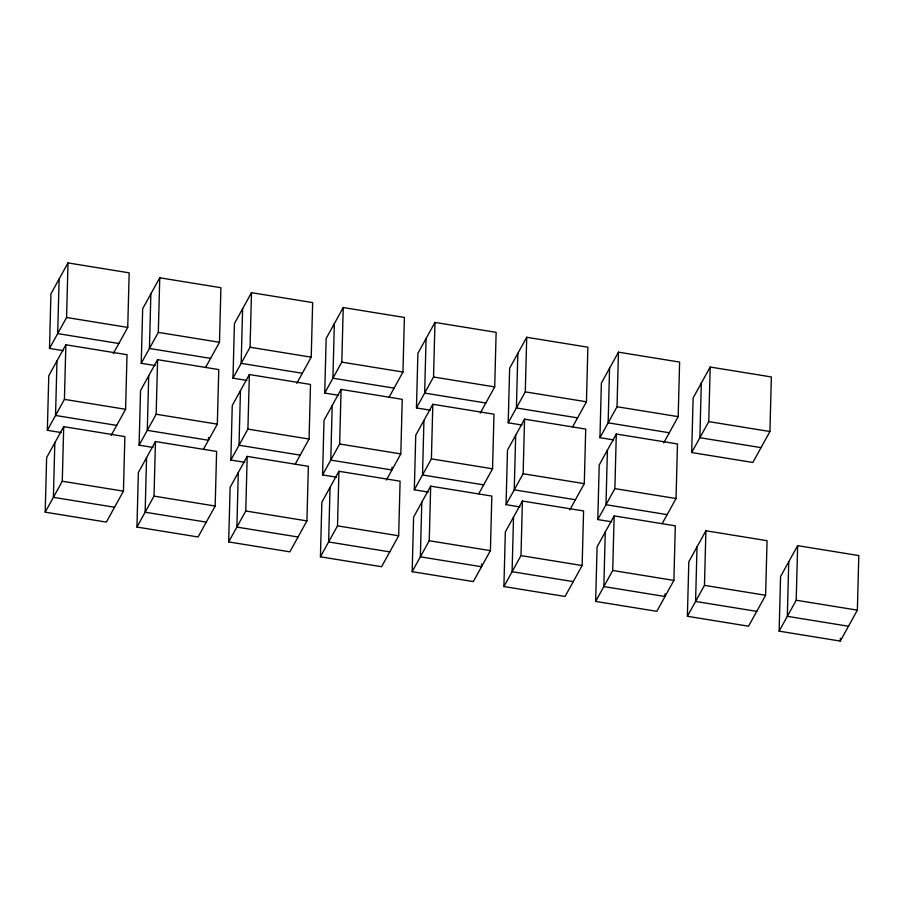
<?xml version="1.0" encoding="UTF-8"?>
<svg xmlns="http://www.w3.org/2000/svg" width="904" height="904" viewBox="0 0 904 904"><rect width="100%" height="100%" fill="white"/><g stroke="black" fill="none" stroke-linecap="round" stroke-linejoin="round"><path stroke-width="1.36" d="M45.2 512.172L46.635 457.593L63.709 426.665L124.865 436.575L123.441 491.154L106.356 522.094L45.2 512.172L62.274 481.244L63.709 426.665M61.246 432.564L47.347 430.304L48.782 375.725L65.856 344.797L127.023 354.707L125.588 409.286L111.135 435.468M63.404 350.684L49.494 348.435L50.929 293.856L68.003 262.917L129.17 272.838L127.735 327.417L113.282 353.588M54.828 442.757L53.392 497.336L114.548 507.257M56.975 360.888L55.539 415.467L116.706 425.388M59.122 279.02L57.686 333.599L118.853 343.509M47.347 430.304L64.421 399.376L65.856 344.797M49.494 348.435L66.58 317.496L68.003 262.917M136.945 527.055L138.38 472.476L155.454 441.536L216.61 451.458L215.175 506.037L198.1 536.965L136.945 527.055L154.019 496.115L155.454 441.536M152.991 447.435L139.092 445.175L140.527 390.596L157.601 359.668L218.757 369.578L217.333 424.157L203.536 449.141M155.138 365.566L141.239 363.306L142.674 308.727L159.748 277.788L220.915 287.709L219.48 342.288L205.683 367.273M146.561 457.627L145.137 512.218L206.293 522.128M148.719 375.759L147.284 430.338L208.44 440.259L208.519 437.457M150.866 293.89L149.431 348.469L210.587 358.391M139.092 445.175L156.166 414.247L157.601 359.668M141.239 363.306L158.313 332.378L159.748 277.788M228.678 541.925L230.113 487.346L247.187 456.407L308.354 466.328L306.919 520.907L289.845 551.836L228.678 541.925L245.764 510.986L247.187 456.407M244.735 462.306L230.836 460.057L232.26 405.467L249.346 374.538L310.501 384.449L309.066 439.039L295.28 464.023M246.882 380.437L232.983 378.177L234.418 323.598L251.493 292.67L312.648 302.58L311.213 357.159L296.772 383.341M238.306 472.509L236.871 527.088L298.037 536.999M240.453 390.63L239.018 445.22L300.184 455.13M242.611 308.761L241.176 363.34L302.332 373.262M230.836 460.057L247.911 429.117L249.346 374.538M232.983 378.177L250.058 347.249L251.493 292.67M320.423 556.796L321.858 502.217L338.932 471.278L400.099 481.199L398.664 535.778L381.59 566.718L320.423 556.796L337.497 525.868L338.932 471.278M336.469 477.176L322.57 474.928L324.005 420.349L341.079 389.409L402.246 399.331L400.811 453.91L386.358 480.08M338.627 395.308L324.728 393.059L326.152 338.469L343.237 307.541L404.393 317.451L402.958 372.041L389.172 397.025M330.05 487.38L328.615 541.959L389.771 551.881M332.197 405.512L330.762 460.091L391.929 470.001L391.997 467.21M334.344 323.632L332.909 378.211L394.076 388.132M322.57 474.928L339.644 443.988L341.079 389.409M324.728 393.059L341.802 362.12L343.237 307.541M412.167 571.667L413.603 517.088L430.677 486.16L491.832 496.07L490.397 550.649L473.323 581.588L412.167 571.667L429.242 540.739L430.677 486.16M428.213 492.058L414.314 489.798L415.75 435.219L432.824 404.28L493.979 414.201L492.556 468.78L478.758 493.765M430.361 410.179L416.462 407.93L417.897 353.351L434.971 322.412L496.138 332.333L494.703 386.912L480.25 413.083M421.784 502.251L420.36 556.83L481.516 566.751L481.595 563.949M423.942 420.383L422.507 474.962L483.663 484.872M426.089 338.514L424.654 393.093L485.821 403.003M414.314 489.798L431.389 458.87L432.824 404.28M416.462 407.93L433.536 376.991L434.971 322.412M503.901 586.549L505.336 531.959L522.41 501.031L583.577 510.941L582.142 565.531L565.068 596.459L503.901 586.549L520.986 555.61L522.41 501.031M519.958 506.929L506.059 504.669L507.494 450.09L524.569 419.162L585.724 429.072L584.289 483.651L569.848 509.833M522.105 425.049L508.206 422.801L509.641 368.222L526.716 337.282L587.871 347.204L586.447 401.783L572.65 426.767M513.528 517.122L512.093 571.701L573.26 581.622M515.675 435.253L514.252 489.832L575.407 499.754M517.834 353.385L516.399 407.964L577.554 417.874M506.059 504.669L523.133 473.741L524.569 419.162M508.206 422.801L525.28 391.873L526.716 337.282M595.646 601.42L597.081 546.841L614.155 515.901L675.322 525.823L673.887 580.402L656.812 611.33L595.646 601.42L612.72 570.481L614.155 515.901M611.692 521.8L597.793 519.551L599.228 464.961L616.302 434.033L677.469 443.943L676.034 498.533L662.236 523.518M613.85 439.932L599.951 437.672L601.375 383.093L618.46 352.164L679.616 362.075L678.181 416.654L663.739 442.836M605.273 532.004L603.838 586.583L664.994 596.493L665.073 593.691M607.42 450.124L605.985 504.703L667.152 514.625M609.567 368.256L608.132 422.835L669.299 432.756M597.793 519.551L614.878 488.612L616.302 434.033M599.951 437.672L617.025 406.743L618.46 352.164M687.39 616.291L688.825 561.712L705.9 530.772L767.055 540.694L765.62 595.273L748.546 626.212L687.39 616.291L704.465 585.363L705.9 530.772M691.684 452.542L693.119 397.963L710.194 367.035L771.361 376.945L769.925 431.524L752.851 462.464L691.684 452.542L708.759 421.614L710.194 367.035M697.018 546.875L695.583 601.454L756.738 611.364M701.312 383.126L699.877 437.705L761.044 447.627M779.135 631.161L780.559 576.582L797.644 545.654L858.8 555.564L857.365 610.144L840.291 641.083L779.135 631.161L796.209 600.233L797.644 545.654M788.751 561.746L787.316 616.325L848.483 626.246M840.291 641.083L840.37 638.28M66.58 317.496L127.735 327.417M158.313 332.378L219.48 342.288M250.058 347.249L311.213 357.159M341.802 362.12L402.958 372.041M433.536 376.991L494.703 386.912M525.28 391.873L586.447 401.783M617.025 406.743L678.181 416.654M708.759 421.614L769.925 431.524M64.421 399.376L125.588 409.286M156.166 414.247L217.333 424.157M247.911 429.117L309.066 439.039M339.644 443.988L400.811 453.91M431.389 458.87L492.556 468.78M523.133 473.741L584.289 483.651M614.878 488.612L676.034 498.533M62.274 481.244L123.441 491.154M154.019 496.115L215.175 506.037M245.764 510.986L306.919 520.907M337.497 525.868L398.664 535.778M429.242 540.739L490.397 550.649M520.986 555.61L582.142 565.531M612.72 570.481L673.887 580.402M704.465 585.363L765.62 595.273M796.209 600.233L857.365 610.144"/></g></svg>
